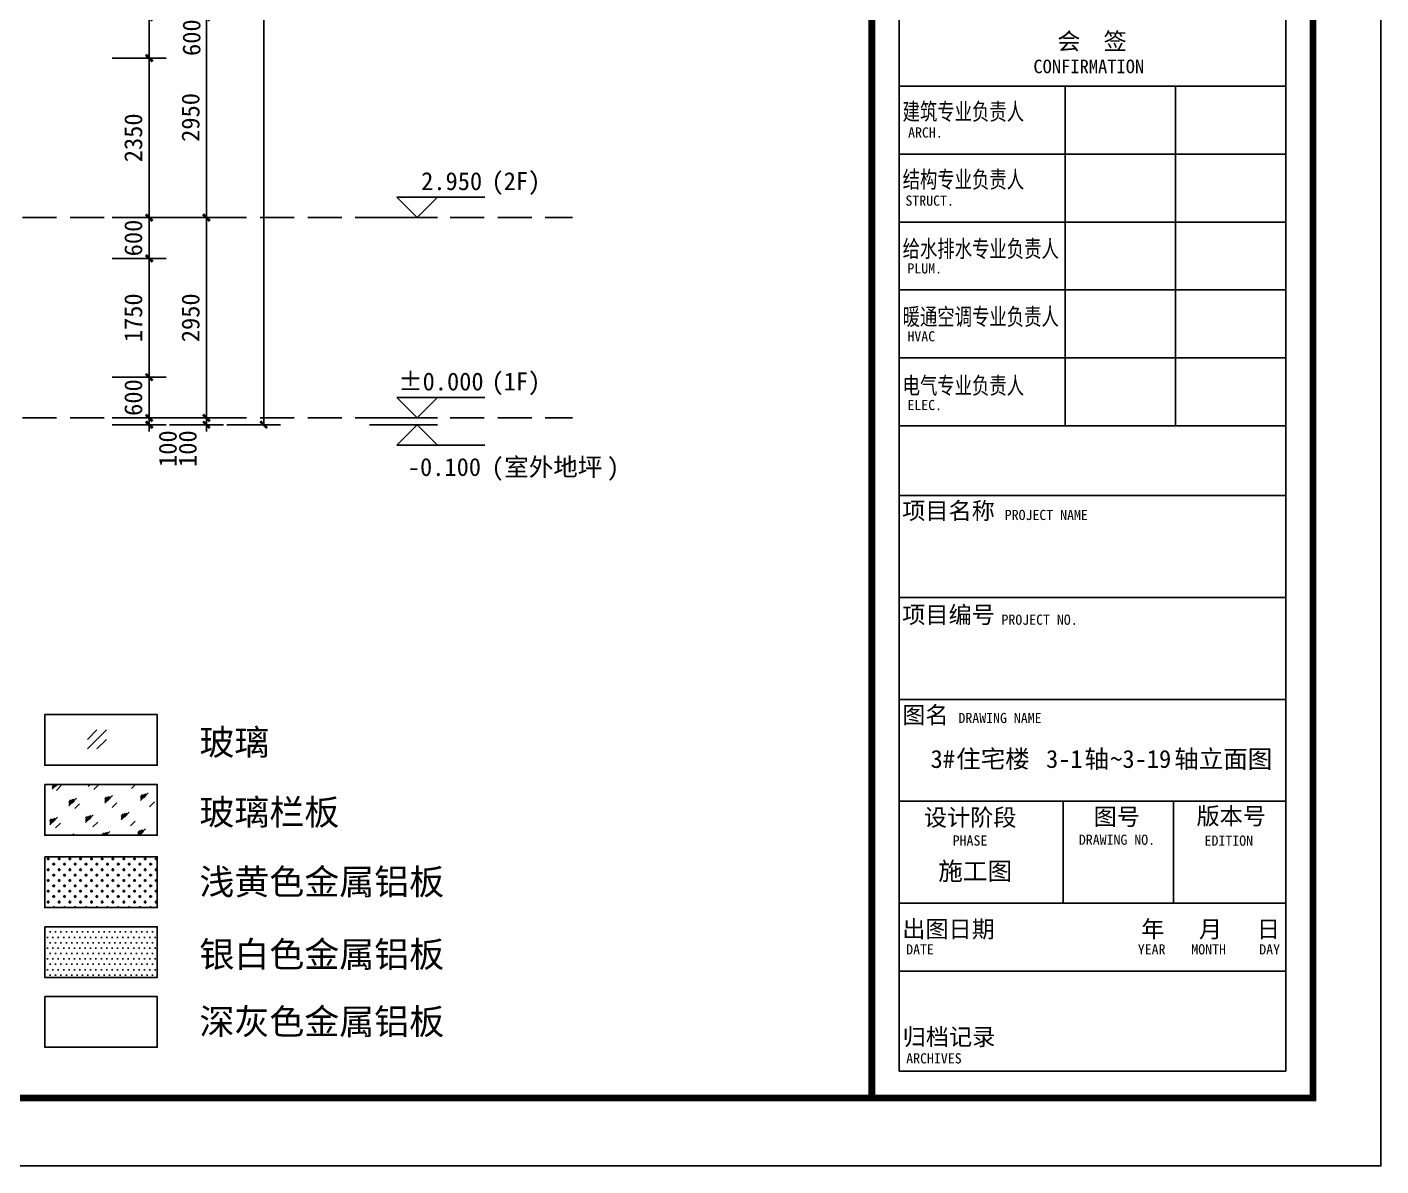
# Model space of a CAD drawing. Extents: x 646072 to 1012572, y -46617 to 16093.
# Drawn here: x 710276 to 730222, y -46567 to -29796 of the extents above; entities that cross this region are included whole.
import ezdxf
from ezdxf.enums import TextEntityAlignment as Align

# ---------------------------------------------------------------- set-up
doc = ezdxf.new("R2010")
doc.units = 0
doc.header["$LTSCALE"] = 1000
doc.header["$MEASUREMENT"] = 0
for name, pattern in [('3#楼-HZS$0$3#楼-HZS$0$__DASH', [0.35, 0.25, -0.1]), ('3#楼-HZS$0$DOTE', [2.42, 2, -0.2, 0.02, -0.2]), ('DASH', [0.35, 0.25, -0.1])]:
    doc.linetypes.add(name, pattern=pattern)
doc.layers.get('Defpoints').update_dxf_attribs({"color": 4, "linetype": 'DASH'})
for name, color, linetype in [('3#楼-HZS$0$3#楼-HZS$0$A-LINE-浅灰色铝板幕墙', 115, 'Continuous'), ('3#楼-HZS$0$3#楼-HZS$0$A-LINE-浅灰色铝板幕墙-填充', 115, 'Continuous'), ('3#楼-HZS$0$3#楼-HZS$0$A-LINE-深灰色铝板', 252, 'Continuous'), ('3#楼-HZS$0$3#楼-HZS$0$DIM_ELEV', 3, 'Continuous'), ('3#楼-HZS$0$3#楼-HZS$0$DOTE', 1, '3#楼-HZS$0$DOTE'), ('3#楼-HZS$0$3#楼-HZS$0$PUB_DIM', 3, 'Continuous'), ('3#楼-HZS$0$3#楼-HZS$0$PUB_TEXT', 7, 'Continuous'), ('3#楼-HZS$0$3#楼-HZS$0$填充-浅黄色铝板', 30, 'Continuous'), ('3#楼-HZS$0$3#楼-HZS$0$填充-玻璃', 150, 'Continuous'), ('3#楼-HZS$0$A-ANNO-TEXT', 3, 'Continuous'), ('3#楼-HZS$0$ELEV-WIND', 4, 'Continuous'), ('A1-无手签$0$A-ANNO-TTLB', 7, 'Continuous'), ('图签$0$A-ANNO-TTLB', 7, 'Continuous')]:
    doc.layers.add(name, color=color, linetype=linetype)
doc.layers.add('图签$0$HIDDENLINE', color=250, linetype='Continuous', plot=False)
doc.layers.add('图签$0$PUB_TEXT', color=7, linetype='Continuous', lineweight=30)
doc.styles.add('3#楼-HZS$0$3#楼-HZS$0$_TCH_DIM', font='')
doc.styles.add('3#楼-HZS$0$3#楼-HZS$0$_TCH_DIM_T3', font='')
doc.styles.add('3#楼-HZS$0$3#楼-HZS$0$Standard', font='')
doc.styles.add('3#楼-HZS$0$5#楼-HZS$0$Standard', font='')
doc.styles.add('3#楼-HZS$0$Standard', font='')
doc.styles.add('图签$0$03_F标_dims$0$_TCH_DIM', font='')
doc.styles.add('图签$0$楷体', font='simkai.ttf')
doc.styles.add('图签$0$黑体', font='simhei.ttf')
doc.styles.get('3#楼-HZS$0$3#楼-HZS$0$_TCH_DIM').set_extended_font_data('SimSun')
doc.styles.get('3#楼-HZS$0$3#楼-HZS$0$_TCH_DIM_T3').set_extended_font_data('SimSun')
doc.styles.get('3#楼-HZS$0$3#楼-HZS$0$Standard').set_extended_font_data('SimSun')
doc.styles.get('3#楼-HZS$0$5#楼-HZS$0$Standard').set_extended_font_data('SimSun')
doc.styles.get('3#楼-HZS$0$Standard').set_extended_font_data('SimSun')
doc.styles.get('图签$0$03_F标_dims$0$_TCH_DIM').set_extended_font_data('SimSun')
doc.dimstyles.new('3#楼-HZS$0$3#楼-HZS$0$_TCH_ARCH&&100', dxfattribs={"dimtxt": 264.345992, "dimasz": 100, "dimexe": 250, "dimexo": 300, "dimgap": 100, "dimtad": 1, "dimdec": 0, "dimzin": 0, "dimdsep": 46, "dimtxsty": '3#楼-HZS$0$3#楼-HZS$0$_TCH_DIM_T3', "dimblk": '3#楼-HZS$0$3#楼-HZS$0$_ArchTick', "dimcen": 0.09, "dimclrt": 7, "dimazin": 2, "dimtfac": 1, "dimtdec": 0, "dimtix": 1, "dimtmove": 2, "dimatfit": 3, "dimfxl": 100, "dimtolj": 1, "dimtzin": 0, "dimarcsym": 0})

# ---------------------------------------------------------------- blocks, each defined once
blk = doc.blocks.new('3#楼-HZS$0$3#楼-HZS$0$_ArchTick')
at = {"color": 0, "linetype": 'ByBlock', "const_width": 0.4}
blk.add_lwpolyline([(-0.5, -0.5), (0.5, 0.5)], dxfattribs=at)
blk = doc.blocks.new('*D871')
at = {"layer": '3#楼-HZS$0$3#楼-HZS$0$PUB_DIM', "color": 0, "lineweight": -2, "transparency": 16777216}
for p, q in [((712375, -29652), (713168, -29652)), ((712918, -32602), (712918, -29652)), ((712375, -32602), (713168, -32602))]:
    blk.add_line(p, q, dxfattribs=at)
at = {"layer": 'Defpoints', "color": 0, "transparency": 16777216}
for p in [(712075, -29652), (712918, -29652), (712075, -32602)]:
    blk.add_point(p, dxfattribs=at)
at = {"layer": '3#楼-HZS$0$3#楼-HZS$0$PUB_DIM', "color": 0, "lineweight": -2, "transparency": 16777216, "xscale": 100, "yscale": 100, "zscale": 100}
for p, rotation in [((712918, -29652), 90), ((712918, -32602), 270)]:
    blk.add_blockref('3#楼-HZS$0$3#楼-HZS$0$_ArchTick', p, dxfattribs=dict(at, rotation=rotation))
at = {"layer": '3#楼-HZS$0$3#楼-HZS$0$PUB_DIM', "color": 7, "transparency": 16777216, "insert": (712686, -31127), "char_height": 264.3, "attachment_point": 5, "rotation": 90, "style": '3#楼-HZS$0$3#楼-HZS$0$_TCH_DIM_T3'}
blk.add_mtext('\\A1;2950', dxfattribs=at)
blk = doc.blocks.new('*D872')
at = {"layer": '3#楼-HZS$0$3#楼-HZS$0$PUB_DIM', "color": 0, "lineweight": -2, "transparency": 16777216}
for p, q in [((712375, -32602), (713168, -32602)), ((712918, -35552), (712918, -32602)), ((712375, -35552), (713168, -35552))]:
    blk.add_line(p, q, dxfattribs=at)
at = {"layer": 'Defpoints', "color": 0, "transparency": 16777216}
for p in [(712075, -32602), (712918, -32602), (712075, -35552)]:
    blk.add_point(p, dxfattribs=at)
at = {"layer": '3#楼-HZS$0$3#楼-HZS$0$PUB_DIM', "color": 0, "lineweight": -2, "transparency": 16777216, "xscale": 100, "yscale": 100, "zscale": 100}
for p, rotation in [((712918, -32602), 90), ((712918, -35552), 270)]:
    blk.add_blockref('3#楼-HZS$0$3#楼-HZS$0$_ArchTick', p, dxfattribs=dict(at, rotation=rotation))
at = {"layer": '3#楼-HZS$0$3#楼-HZS$0$PUB_DIM', "color": 7, "transparency": 16777216, "insert": (712686, -34077), "char_height": 264.3, "attachment_point": 5, "rotation": 90, "style": '3#楼-HZS$0$3#楼-HZS$0$_TCH_DIM_T3'}
blk.add_mtext('\\A1;2950', dxfattribs=at)
blk = doc.blocks.new('*D873')
at = {"layer": '3#楼-HZS$0$3#楼-HZS$0$PUB_DIM', "color": 0, "lineweight": -2, "transparency": 16777216}
for p, q in [((712918, -35552), (712918, -35452)), ((712375, -35552), (713168, -35552)), ((712375, -35652), (713168, -35652)), ((712918, -35652), (712918, -35552)), ((712918, -35652), (712918, -35752))]:
    blk.add_line(p, q, dxfattribs=at)
at = {"layer": 'Defpoints', "color": 0, "transparency": 16777216}
for p in [(712075, -35552), (712075, -35652), (712918, -35552)]:
    blk.add_point(p, dxfattribs=at)
at = {"layer": '3#楼-HZS$0$3#楼-HZS$0$PUB_DIM', "color": 0, "lineweight": -2, "transparency": 16777216, "xscale": 100, "yscale": 100, "zscale": 100}
for p, rotation in [((712918, -35552), 270), ((712918, -35652), 90)]:
    blk.add_blockref('3#楼-HZS$0$3#楼-HZS$0$_ArchTick', p, dxfattribs=dict(at, rotation=rotation))
at = {"layer": '3#楼-HZS$0$3#楼-HZS$0$PUB_DIM', "color": 7, "transparency": 16777216, "insert": (712643, -36004), "char_height": 264.3, "attachment_point": 5, "rotation": 90, "style": '3#楼-HZS$0$3#楼-HZS$0$_TCH_DIM_T3'}
blk.add_mtext('\\A1;100', dxfattribs=at)
blk = doc.blocks.new('*D868')
at = {"layer": '3#楼-HZS$0$3#楼-HZS$0$PUB_DIM', "color": 0, "lineweight": -2, "transparency": 16777216}
for p, q in [((713218, -6052), (714012, -6052)), ((713762, -35652), (713762, -6052)), ((713218, -35652), (714012, -35652))]:
    blk.add_line(p, q, dxfattribs=at)
at = {"layer": 'Defpoints', "color": 0, "transparency": 16777216}
for p in [(712918, -6052), (713762, -6052), (712918, -35652)]:
    blk.add_point(p, dxfattribs=at)
at = {"layer": '3#楼-HZS$0$3#楼-HZS$0$PUB_DIM', "color": 0, "lineweight": -2, "transparency": 16777216, "xscale": 100, "yscale": 100, "zscale": 100}
for p, rotation in [((713762, -6052), 90), ((713762, -35652), 270)]:
    blk.add_blockref('3#楼-HZS$0$3#楼-HZS$0$_ArchTick', p, dxfattribs=dict(at, rotation=rotation))
at = {"layer": '3#楼-HZS$0$3#楼-HZS$0$PUB_DIM', "color": 7, "transparency": 16777216, "insert": (713530, -20852), "char_height": 264.3, "attachment_point": 5, "rotation": 90, "style": '3#楼-HZS$0$3#楼-HZS$0$_TCH_DIM_T3'}
blk.add_mtext('\\A1;29600', dxfattribs=at)
blk = doc.blocks.new('*D700')
at = {"layer": '3#楼-HZS$0$3#楼-HZS$0$PUB_DIM', "color": 0, "lineweight": -2, "transparency": 16777216}
for p, q in [((711531, -29652), (712325, -29652)), ((712075, -30252), (712075, -29652)), ((711531, -30252), (712325, -30252))]:
    blk.add_line(p, q, dxfattribs=at)
at = {"layer": 'Defpoints', "color": 0, "transparency": 16777216}
for p in [(711231, -29652), (712075, -29652), (711231, -30252)]:
    blk.add_point(p, dxfattribs=at)
at = {"layer": '3#楼-HZS$0$3#楼-HZS$0$PUB_DIM', "color": 0, "lineweight": -2, "transparency": 16777216, "xscale": 100, "yscale": 100, "zscale": 100}
for p, rotation in [((712075, -29652), 90), ((712075, -30252), 270)]:
    blk.add_blockref('3#楼-HZS$0$3#楼-HZS$0$_ArchTick', p, dxfattribs=dict(at, rotation=rotation))
at = {"layer": '3#楼-HZS$0$3#楼-HZS$0$PUB_DIM', "color": 7, "transparency": 16777216, "insert": (712700, -29952), "char_height": 264.3, "attachment_point": 5, "rotation": 90, "style": '3#楼-HZS$0$3#楼-HZS$0$_TCH_DIM_T3'}
blk.add_mtext('\\A1;600', dxfattribs=at)
blk = doc.blocks.new('*D701')
at = {"layer": '3#楼-HZS$0$3#楼-HZS$0$PUB_DIM', "color": 0, "lineweight": -2, "transparency": 16777216}
for p, q in [((711531, -30252), (712325, -30252)), ((712075, -32602), (712075, -30252)), ((711531, -32602), (712325, -32602))]:
    blk.add_line(p, q, dxfattribs=at)
at = {"layer": 'Defpoints', "color": 0, "transparency": 16777216}
for p in [(711231, -30252), (712075, -30252), (711231, -32602)]:
    blk.add_point(p, dxfattribs=at)
at = {"layer": '3#楼-HZS$0$3#楼-HZS$0$PUB_DIM', "color": 0, "lineweight": -2, "transparency": 16777216, "xscale": 100, "yscale": 100, "zscale": 100}
for p, rotation in [((712075, -30252), 90), ((712075, -32602), 270)]:
    blk.add_blockref('3#楼-HZS$0$3#楼-HZS$0$_ArchTick', p, dxfattribs=dict(at, rotation=rotation))
at = {"layer": '3#楼-HZS$0$3#楼-HZS$0$PUB_DIM', "color": 7, "transparency": 16777216, "insert": (711842, -31427), "char_height": 264.3, "attachment_point": 5, "rotation": 90, "style": '3#楼-HZS$0$3#楼-HZS$0$_TCH_DIM_T3'}
blk.add_mtext('\\A1;2350', dxfattribs=at)
blk = doc.blocks.new('*D702')
at = {"layer": '3#楼-HZS$0$3#楼-HZS$0$PUB_DIM', "color": 0, "lineweight": -2, "transparency": 16777216}
for p, q in [((712075, -32602), (712075, -32502)), ((711531, -32602), (712325, -32602)), ((712075, -33202), (712075, -32602)), ((711531, -33202), (712325, -33202)), ((712075, -33202), (712075, -33302))]:
    blk.add_line(p, q, dxfattribs=at)
at = {"layer": 'Defpoints', "color": 0, "transparency": 16777216}
for p in [(711231, -32602), (712075, -32602), (711231, -33202)]:
    blk.add_point(p, dxfattribs=at)
at = {"layer": '3#楼-HZS$0$3#楼-HZS$0$PUB_DIM', "color": 0, "lineweight": -2, "transparency": 16777216, "xscale": 100, "yscale": 100, "zscale": 100}
for p, rotation in [((712075, -32602), 270), ((712075, -33202), 90)]:
    blk.add_blockref('3#楼-HZS$0$3#楼-HZS$0$_ArchTick', p, dxfattribs=dict(at, rotation=rotation))
at = {"layer": '3#楼-HZS$0$3#楼-HZS$0$PUB_DIM', "color": 7, "transparency": 16777216, "insert": (711842, -32902), "char_height": 264.3, "attachment_point": 5, "rotation": 90, "style": '3#楼-HZS$0$3#楼-HZS$0$_TCH_DIM_T3'}
blk.add_mtext('\\A1;600', dxfattribs=at)
blk = doc.blocks.new('*D703')
at = {"layer": '3#楼-HZS$0$3#楼-HZS$0$PUB_DIM', "color": 0, "lineweight": -2, "transparency": 16777216}
for p, q in [((711531, -33202), (712325, -33202)), ((712075, -34952), (712075, -33202)), ((711531, -34952), (712325, -34952))]:
    blk.add_line(p, q, dxfattribs=at)
at = {"layer": 'Defpoints', "color": 0, "transparency": 16777216}
for p in [(711231, -33202), (712075, -33202), (711231, -34952)]:
    blk.add_point(p, dxfattribs=at)
at = {"layer": '3#楼-HZS$0$3#楼-HZS$0$PUB_DIM', "color": 0, "lineweight": -2, "transparency": 16777216, "xscale": 100, "yscale": 100, "zscale": 100}
for p, rotation in [((712075, -33202), 90), ((712075, -34952), 270)]:
    blk.add_blockref('3#楼-HZS$0$3#楼-HZS$0$_ArchTick', p, dxfattribs=dict(at, rotation=rotation))
at = {"layer": '3#楼-HZS$0$3#楼-HZS$0$PUB_DIM', "color": 7, "transparency": 16777216, "insert": (711842, -34077), "char_height": 264.3, "attachment_point": 5, "rotation": 90, "style": '3#楼-HZS$0$3#楼-HZS$0$_TCH_DIM_T3'}
blk.add_mtext('\\A1;1750', dxfattribs=at)
blk = doc.blocks.new('*D704')
at = {"layer": '3#楼-HZS$0$3#楼-HZS$0$PUB_DIM', "color": 0, "lineweight": -2, "transparency": 16777216}
for p, q in [((712075, -34952), (712075, -34852)), ((711531, -34952), (712325, -34952)), ((712075, -35552), (712075, -34952)), ((711531, -35552), (712325, -35552)), ((712075, -35552), (712075, -35652))]:
    blk.add_line(p, q, dxfattribs=at)
at = {"layer": 'Defpoints', "color": 0, "transparency": 16777216}
for p in [(711231, -34952), (712075, -34952), (711231, -35552)]:
    blk.add_point(p, dxfattribs=at)
at = {"layer": '3#楼-HZS$0$3#楼-HZS$0$PUB_DIM', "color": 0, "lineweight": -2, "transparency": 16777216, "xscale": 100, "yscale": 100, "zscale": 100}
for p, rotation in [((712075, -34952), 270), ((712075, -35552), 90)]:
    blk.add_blockref('3#楼-HZS$0$3#楼-HZS$0$_ArchTick', p, dxfattribs=dict(at, rotation=rotation))
at = {"layer": '3#楼-HZS$0$3#楼-HZS$0$PUB_DIM', "color": 7, "transparency": 16777216, "insert": (711842, -35252), "char_height": 264.3, "attachment_point": 5, "rotation": 90, "style": '3#楼-HZS$0$3#楼-HZS$0$_TCH_DIM_T3'}
blk.add_mtext('\\A1;600', dxfattribs=at)
blk = doc.blocks.new('*D705')
at = {"layer": '3#楼-HZS$0$3#楼-HZS$0$PUB_DIM', "color": 0, "lineweight": -2, "transparency": 16777216}
for p, q in [((712075, -35552), (712075, -35452)), ((711531, -35552), (712325, -35552)), ((711531, -35652), (712325, -35652)), ((712075, -35652), (712075, -35552)), ((712075, -35652), (712075, -35752))]:
    blk.add_line(p, q, dxfattribs=at)
at = {"layer": 'Defpoints', "color": 0, "transparency": 16777216}
for p in [(711231, -35552), (711231, -35652), (712075, -35552)]:
    blk.add_point(p, dxfattribs=at)
at = {"layer": '3#楼-HZS$0$3#楼-HZS$0$PUB_DIM', "color": 0, "lineweight": -2, "transparency": 16777216, "xscale": 100, "yscale": 100, "zscale": 100}
for p, rotation in [((712075, -35552), 270), ((712075, -35652), 90)]:
    blk.add_blockref('3#楼-HZS$0$3#楼-HZS$0$_ArchTick', p, dxfattribs=dict(at, rotation=rotation))
at = {"layer": '3#楼-HZS$0$3#楼-HZS$0$PUB_DIM', "color": 7, "transparency": 16777216, "insert": (712350, -36004), "char_height": 264.3, "attachment_point": 5, "rotation": 90, "style": '3#楼-HZS$0$3#楼-HZS$0$_TCH_DIM_T3'}
blk.add_mtext('\\A1;100', dxfattribs=at)

msp = doc.modelspace()

# ---------------------------------------------------------------- hatches: boundary and pattern name
at = {"layer": '3#楼-HZS$0$3#楼-HZS$0$A-LINE-浅灰色铝板幕墙-填充'}
h = msp.add_hatch(dxfattribs=at)
h.set_pattern_fill('DOTS', color=256, scale=50)
h.set_pattern_definition([(0, (806581.03, 491230.76), (39.6875, 79.375), [0, -79.375])])
h.paths.add_polyline_path([(710536, -43043.6), (712195, -43043.6), (712195, -43790.5), (710536, -43790.5)])
at = {"layer": '3#楼-HZS$0$3#楼-HZS$0$填充-浅黄色铝板'}
h = msp.add_hatch(dxfattribs=at)
h.set_pattern_fill('CROSS', color=30, scale=50)
h.set_pattern_definition([(0, (195186.73, -129119.76), (79.375, 79.375), [39.6875, -119.0625]), (90, (195206.58, -129139.6), (-79.375, 79.375), [39.6875, -119.0625])])
h.paths.add_polyline_path([(710536, -42014.4), (712195, -42014.4), (712195, -42761.3), (710536, -42761.3)])
at = {"layer": '3#楼-HZS$0$3#楼-HZS$0$填充-玻璃'}
h = msp.add_hatch(dxfattribs=at)
h.set_pattern_fill('玻璃1', color=150, scale=50)
h.set_pattern_definition([(45, (167443.35, -129099.76), (-244.94179, 244.94179), [112, -288]), (45, (167491.35, -129079.76), (-244.94179, 244.94179), [48, -352]), (45, (167443.35, -129079.76), (-244.94179, 244.94179), [80, -320]), (45, (167467.35, -129099.76), (268.70058, -268.70058), [100, -300]), (45, (167443.35, -129119.76), (-244.94179, 244.94179), [160, -240]), (45, (167443.35, -129059.76), (-244.94179, 244.94179), [40, -360])])
h.paths.add_polyline_path([(710536, -40949.6), (712195, -40949.6), (712195, -41696.4), (710536, -41696.4)])

# ---------------------------------------------------------------- linework, layer by layer
at = {"color": 8}
for points in [[(711305.4, -40143.3), (711164, -40284.8)], [(711446.9, -40143.3), (711164, -40426.2)], [(711446.9, -40284.8), (711305.4, -40426.2)]]:
    msp.add_lwpolyline(points, dxfattribs=at)
at = {"layer": '3#楼-HZS$0$3#楼-HZS$0$A-LINE-浅灰色铝板幕墙'}
msp.add_lwpolyline([(710536, -43043.6), (712195, -43043.6), (712195, -43790.5), (710536, -43790.5)], close=True, dxfattribs=at)
at = {"layer": '3#楼-HZS$0$3#楼-HZS$0$A-LINE-深灰色铝板'}
msp.add_lwpolyline([(710536, -44072.8), (712195, -44072.8), (712195, -44819.7), (710536, -44819.7)], close=True, dxfattribs=at)
at = {"layer": '3#楼-HZS$0$3#楼-HZS$0$DIM_ELEV'}
for p, q in [((716022.3, -32601.8), (715722.3, -32301.8)), ((715722.3, -32301.8), (717018.3, -32301.8)), ((716022.3, -32601.8), (716322.3, -32301.8)), ((715322.3, -32601.8), (716322.3, -32601.8)), ((716022.3, -35551.8), (715722.3, -35251.8)), ((715722.3, -35251.8), (717018.3, -35251.8)), ((716022.3, -35551.8), (716322.3, -35251.8)), ((715322.3, -35551.8), (716322.3, -35551.8)), ((715322.3, -35651.8), (716322.3, -35651.8)), ((716022.3, -35651.8), (715722.3, -35951.8)), ((716022.3, -35651.8), (716322.3, -35951.8)), ((715722.3, -35951.8), (717018.3, -35951.8))]:
    msp.add_line(p, q, dxfattribs=at)
at = {"layer": '3#楼-HZS$0$3#楼-HZS$0$DOTE', "linetype": '3#楼-HZS$0$3#楼-HZS$0$__DASH', "ltscale": 2}
for p, q in [((652810.9, -32601.8), (718310.9, -32601.8)), ((652810.9, -35551.8), (718310.9, -35551.8))]:
    msp.add_line(p, q, dxfattribs=at)
at = {"layer": '3#楼-HZS$0$3#楼-HZS$0$填充-浅黄色铝板', "color": 30}
msp.add_lwpolyline([(710536, -42014.4), (712195, -42014.4), (712195, -42761.3), (710536, -42761.3)], close=True, dxfattribs=at)
at = {"layer": '3#楼-HZS$0$3#楼-HZS$0$填充-玻璃', "color": 150}
msp.add_lwpolyline([(710536, -40949.6), (712195, -40949.6), (712195, -41696.4), (710536, -41696.4)], close=True, dxfattribs=at)
at = {"layer": '3#楼-HZS$0$ELEV-WIND'}
msp.add_lwpolyline([(710536, -39920.4), (712195, -39920.4), (712195, -40667.2), (710536, -40667.2)], close=True, dxfattribs=at)
at = {"layer": 'A1-无手签$0$A-ANNO-TTLB'}
msp.add_lwpolyline([(646122, -46566.5), (646122, 12833.5), (730222, 12833.5), (730222, -46566.5)], close=True, dxfattribs=at)
at = {"layer": 'A1-无手签$0$A-ANNO-TTLB', "const_width": 100}
msp.add_lwpolyline([(648622, -45566.5), (729222, -45566.5), (729222, 11833.5), (648622, 11833.5)], close=True, dxfattribs=at)
msp.add_lwpolyline([(722722, -45566.5), (722722, 11833.5)], dxfattribs=at)
at = {"layer": 'Defpoints'}
msp.add_lwpolyline([(722722, 11833.5), (648622, 11833.5), (648622, -45566.5), (722722, -45566.5)], close=True, dxfattribs=at)
at = {"layer": '图签$0$A-ANNO-TTLB'}
for p, q in [((729222, -45566.5), (729222, -13701.3)), ((723122, -30666.5), (728822, -30666.5)), ((725150.1, -30666.5), (728822, -30666.5)), ((725572, -30666.5), (725572, -35666.5)), ((727197, -30666.5), (727197, -35666.5)), ((723122, -31666.5), (728822, -31666.5)), ((723122, -32666.5), (728822, -32666.5)), ((723122, -33666.5), (728822, -33666.5)), ((723122, -34666.5), (728822, -34666.5)), ((723122, -35666.5), (728822, -35666.5)), ((723122, -36696.5), (728822, -36696.5)), ((723122, -38196.5), (728822, -38196.5)), ((723122, -39696.5), (728822, -39696.5)), ((723122, -41196.5), (728822, -41196.5)), ((725542, -41196.5), (725542, -42696.5)), ((727167, -41196.5), (727167, -42696.5)), ((723122, -42696.5), (728822, -42696.5)), ((723122, -43696.5), (728822, -43696.5)), ((722722, -45566.5), (729222, -45566.5))]:
    msp.add_line(p, q, dxfattribs=at)
at = {"layer": '图签$0$HIDDENLINE'}
for p, q in [((723122, -14104.1), (723122, -45169.3)), ((728822, -45169.3), (728822, -14104.1)), ((723122, -45169.3), (728822, -45169.3))]:
    msp.add_line(p, q, dxfattribs=at)

# ---------------------------------------------------------------- texts
for s, style, p in [('玻璃', '3#楼-HZS$0$5#楼-HZS$0$Standard', (712815.2, -40516)), ('玻璃栏板', '3#楼-HZS$0$3#楼-HZS$0$Standard', (712815.2, -41545.2)), ('浅黄色金属铝板', '3#楼-HZS$0$3#楼-HZS$0$Standard', (712815.2, -42571.2)), ('银白色金属铝板', '3#楼-HZS$0$3#楼-HZS$0$Standard', (712815.2, -43639.2)), ('深灰色金属铝板', '3#楼-HZS$0$3#楼-HZS$0$Standard', (712815.2, -44629.6))]:
    msp.add_text(s, height=377.64, dxfattribs=dict(style=style)).set_placement(p)
at = {"layer": '3#楼-HZS$0$3#楼-HZS$0$PUB_TEXT', "color": 7, "style": '3#楼-HZS$0$3#楼-HZS$0$_TCH_DIM'}
for s, height, p in [('(2F)', 264.35, (717118.3, -32196.8)), ('2.950', 264.35, (716081.6, -32196.8)), ('%%P0.000', 264.35, (715743.4, -35146.8)), ('(1F)', 264.35, (717118.3, -35146.8)), ('室外地坪', 264.35, (717307.4, -36406.8)), ('-0.100', 264.35, (715885.2, -36406.8)), ('(', 264.3, (717118.3, -36406.8)), (')', 264.3, (718819.6, -36406.8))]:
    msp.add_text(s, height=height, dxfattribs=at).set_placement(p)
at = {"layer": '3#楼-HZS$0$A-ANNO-TEXT', "style": '3#楼-HZS$0$Standard'}
for s, height, p in [('3#', 264.35, (723587, -40705.5)), ('住宅楼', 264.35, (723965.1, -40705.5)), ('3-1', 264.35, (725288.3, -40705.5)), ('轴', 264.3, (725855.4, -40705.5)), ('~3-19', 264.35, (726233.4, -40705.5)), ('轴立面图', 264.35, (727178.6, -40705.5))]:
    msp.add_text(s, height=height, dxfattribs=at).set_placement(p)
at = {"layer": '图签$0$A-ANNO-TTLB'}
for s, height, style, p in [('会  签', 250, '图签$0$楷体', (725454.5, -30128.8)), ('CONFIRMATION', 200, '图签$0$黑体', (725101.8, -30475.8)), ('ARCH.', 150, '图签$0$黑体', (723256.2, -31423.2)), ('STRUCT.', 150, '图签$0$黑体', (723216.1, -32426.6)), ('PLUM.', 150, '图签$0$黑体', (723246.2, -33424.4)), ('HVAC', 150, '图签$0$黑体', (723246.2, -34424.4)), ('ELEC.', 150, '图签$0$黑体', (723246.2, -35436.8)), ('项目名称', 250, '图签$0$楷体', (723170, -37043.3)), ('PROJECT NAME', 150, '图签$0$黑体', (724680.1, -37055.4)), ('项目编号', 250, '图签$0$楷体', (723170, -38575.3)), ('PROJECT NO.', 150, '图签$0$黑体', (724631.8, -38598)), ('图名', 250, '图签$0$楷体', (723170, -40050.5)), ('DRAWING NAME', 150, '图签$0$黑体', (723998, -40045.1)), ('设计阶段', 250, '图签$0$楷体', (723489.1, -41559.8)), ('图号', 250, '图签$0$楷体', (725989.5, -41548.5)), ('版本号', 250, '图签$0$楷体', (727505.1, -41538.9)), ('DRAWING NO.', 150, '图签$0$黑体', (725772.4, -41838.3)), ('PHASE', 150, '图签$0$黑体', (723912.8, -41849.5)), ('EDITION', 150, '图签$0$黑体', (727624.2, -41851.2)), ('出图日期', 250, '图签$0$楷体', (723170, -43204)), ('年   月   日', 250, '图签$0$楷体', (726690.4, -43204)), ('DATE', 150, '图签$0$黑体', (723227.8, -43452.7)), ('YEAR', 150, '图签$0$黑体', (726639.9, -43452.7)), ('MONTH', 150, '图签$0$黑体', (727428.7, -43452.7)), ('DAY', 150, '图签$0$黑体', (728429.5, -43452.7)), ('归档记录', 250, '图签$0$楷体', (723176.7, -44790.6)), ('ARCHIVES', 150, '图签$0$黑体', (723228.5, -45057.7))]:
    msp.add_text(s, height=height, dxfattribs=dict(at, style=style)).set_placement(p)
at = {"layer": '图签$0$A-ANNO-TTLB', "style": '图签$0$楷体', "width": 0.75}
for s, p in [('建筑专业负责人', (723175.2, -31164.8)), ('结构专业负责人', (723175.2, -32164.8)), ('给水排水专业负责人', (723175.2, -33185.4)), ('暖通空调专业负责人', (723175.2, -34185.4)), ('电气专业负责人', (723175.2, -35199.1))]:
    msp.add_text(s, height=250, dxfattribs=at).set_placement(p)
at = {"layer": '图签$0$PUB_TEXT', "color": 1, "style": '图签$0$03_F标_dims$0$_TCH_DIM'}
msp.add_text('施工图', height=265.82, dxfattribs=at).set_placement((724244.1, -42358.6), align=Align.CENTER)

# ---------------------------------------------------------------- dimensions: what is measured, and where the dimension line sits
at = {"layer": '3#楼-HZS$0$3#楼-HZS$0$PUB_DIM'}
for p1, p2, picture, middle in [((712918.3, -35651.8), (712918.3, -6051.8), '*D868', (713529.8, -20851.8)), ((712074.6, -32601.8), (712074.6, -29651.8), '*D871', (712686.1, -31126.8)), ((711230.9, -32601.8), (711230.9, -30251.8), '*D701', (711842.4, -31426.8)), ((711230.9, -33201.8), (711230.9, -32601.8), '*D702', (711842.4, -32901.8)), ((712074.6, -35551.8), (712074.6, -32601.8), '*D872', (712686.1, -34076.8)), ((711230.9, -34951.8), (711230.9, -33201.8), '*D703', (711842.4, -34076.8)), ((711230.9, -35551.8), (711230.9, -34951.8), '*D704', (711842.4, -35251.8))]:
    dim = msp.add_aligned_dim(p1=p1, p2=p2, distance=-843.7, dimstyle='3#楼-HZS$0$3#楼-HZS$0$_TCH_ARCH&&100', dxfattribs=at)
    dim.commit()
    dim.dimension.update_dxf_attribs({"geometry": picture, "text_midpoint": middle})
for base, p1, p2, picture, middle in [((712074.6, -29651.8), (711230.9, -30251.8), (711230.9, -29651.8), '*D700', (712699.6, -29951.8)), ((712074.6, -35551.8), (711230.9, -35651.8), (711230.9, -35551.8), '*D705', (712349.6, -36004.3)), ((712918.3, -35551.8), (712074.6, -35651.8), (712074.6, -35551.8), '*D873', (712643.3, -36004.3))]:
    dim = msp.add_linear_dim(base=base, p1=p1, p2=p2, angle=90, dimstyle='3#楼-HZS$0$3#楼-HZS$0$_TCH_ARCH&&100', dxfattribs=at)
    dim.commit()
    dim.dimension.update_dxf_attribs({"geometry": picture, "text_midpoint": middle, "dimtype": 161})

doc.saveas('drawing.dxf')
